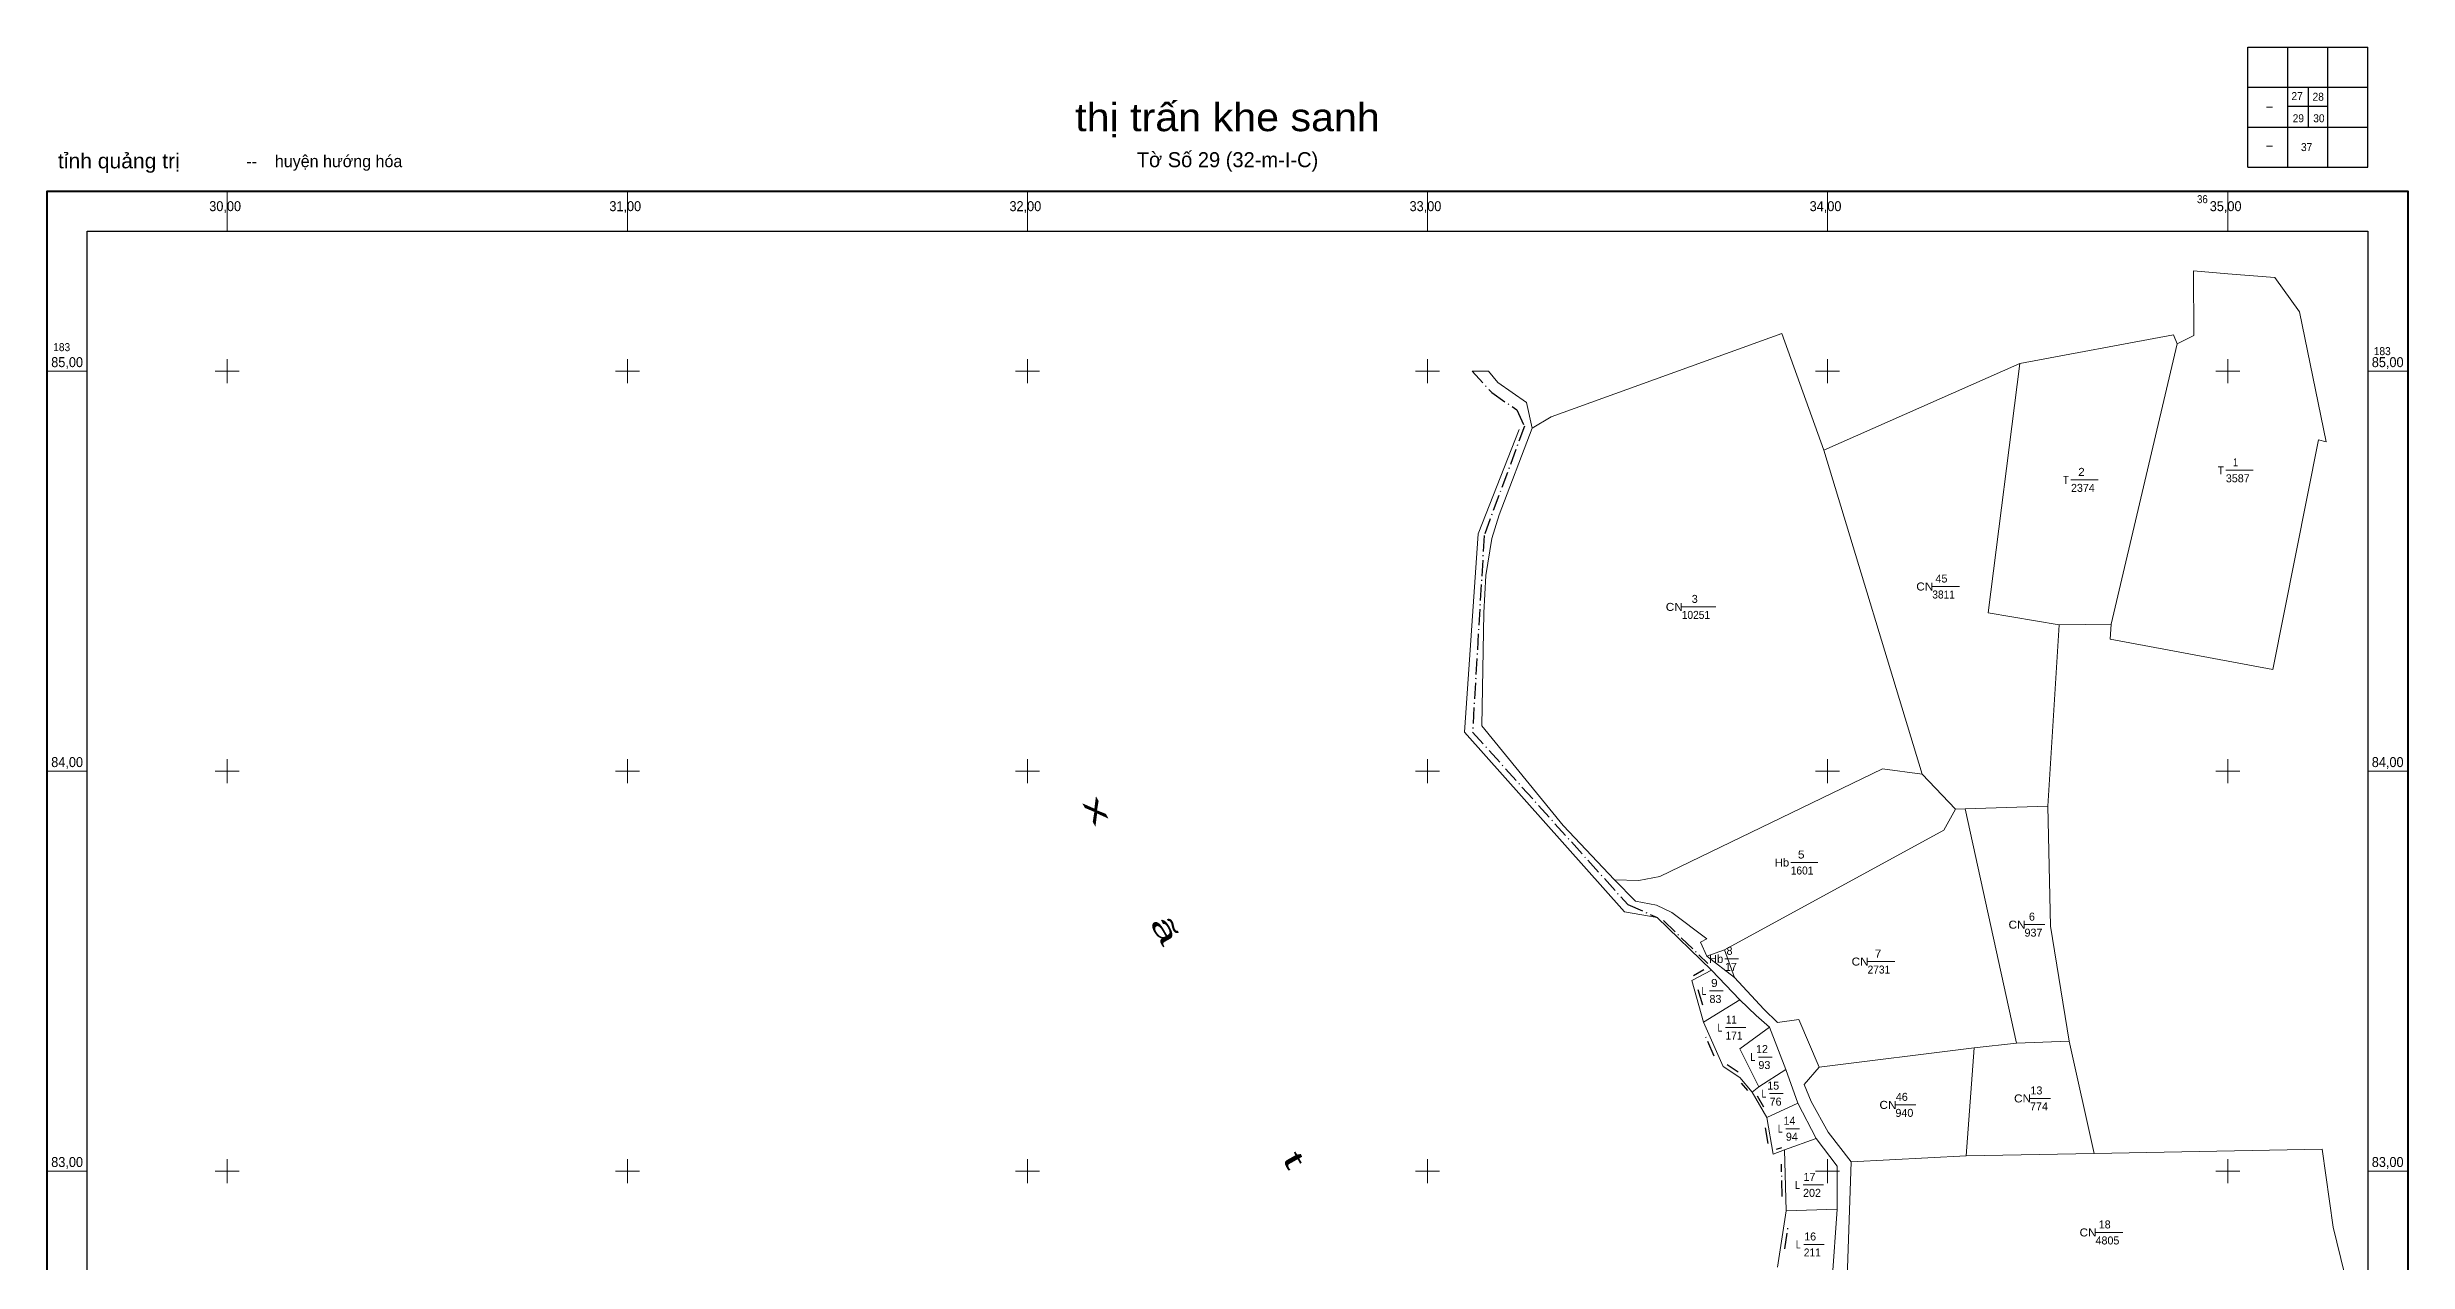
# Model space of a CAD drawing. Header units: metres. Extents: x 362955 to 363545, y 1837929 to 1838581.
# Drawn here: x 362955 to 363545, y 1838277 to 1838581 of the extents above; entities that cross this region are included whole.
import ezdxf
from ezdxf.enums import TextEntityAlignment as Align

# ---------------------------------------------------------------- set-up
doc = ezdxf.new("R2010")
doc.units = ezdxf.units.M
doc.header["$LTSCALE"] = 0.8
doc.linetypes.add('DOT_DASHED', pattern=[7.7, 5, -1.2, 0.3, -1.2])
for name, color, linetype, lineweight in [('13', 7, 'Continuous', 13), ('34', 7, 'Continuous', 13), ('62', 7, 'Continuous', 13)]:
    doc.layers.add(name, color=color, linetype=linetype, lineweight=lineweight)

msp = doc.modelspace()

# ---------------------------------------------------------------- linework, layer by layer
at = {"layer": '13'}
for p, q in [((363460.82, 1838472.81), (363467.62, 1838472.81)), ((363499.53, 1838475.21), (363506.33, 1838475.21)), ((363426.16, 1838446.15), (363432.96, 1838446.15)), ((363363.54, 1838441.05), (363372.04, 1838441.05)), ((363390.78, 1838377.14), (363397.58, 1838377.14)), ((363449.21, 1838361.6), (363454.31, 1838361.6)), ((363374.33, 1838353.05), (363377.73, 1838353.05)), ((363409.99, 1838352.37), (363416.79, 1838352.37)), ((363370.47, 1838345.02), (363373.87, 1838345.02)), ((363374.49, 1838335.87), (363379.59, 1838335.87)), ((363382.7, 1838328.5), (363386.1, 1838328.5)), ((363385.5, 1838319.35), (363388.9, 1838319.35)), ((363416.95, 1838316.54), (363422.05, 1838316.54)), ((363450.59, 1838318.15), (363455.69, 1838318.15)), ((363389.57, 1838310.58), (363392.97, 1838310.58)), ((363393.86, 1838296.54), (363398.96, 1838296.54)), ((363394.04, 1838281.63), (363399.14, 1838281.63)), ((363466.96, 1838284.64), (363473.76, 1838284.64))]:
    msp.add_line(p, q, dxfattribs=at)
at = {"layer": '34'}
for p, q in [((363487.34, 1838506.79), (363470.83, 1838436.77)), ((363448.01, 1838501.87), (363399.06, 1838480.28)), ((363399.06, 1838480.28), (363423.62, 1838399.24)), ((363455.01, 1838391.25), (363457.83, 1838436.54)), ((363457.83, 1838436.54), (363470.83, 1838436.77)), ((363431.99, 1838390.45), (363423.62, 1838399.24)), ((363434.38, 1838390.53), (363431.99, 1838390.45)), ((363455.01, 1838391.25), (363434.38, 1838390.53)), ((363447.21, 1838331.97), (363434.38, 1838390.53)), ((363357.41, 1838363.38), (363370.94, 1838350.18)), ((363369.81, 1838353.7), (363374.19, 1838355.27)), ((363369.81, 1838353.7), (363376.73, 1838348.37)), ((363374.19, 1838355.27), (363376.73, 1838348.37)), ((363378.09, 1838342.79), (363370.94, 1838350.18)), ((363368.93, 1838337.25), (363378.09, 1838342.79)), ((363389.57, 1838325.35), (363385.49, 1838335.98)), ((363436.6, 1838330.83), (363397.92, 1838325.96)), ((363447.21, 1838331.97), (363460.35, 1838332.47)), ((363466.58, 1838304.42), (363460.35, 1838332.47)), ((363389.57, 1838325.35), (363382.79, 1838321.03)), ((363389.57, 1838325.35), (363392.53, 1838316.93)), ((363384.84, 1838313.36), (363381.12, 1838319.73)), ((363389.23, 1838305.26), (363397.12, 1838308.1)), ((363389.65, 1838290.01), (363389.23, 1838305.26)), ((363466.58, 1838304.42), (363434.59, 1838303.83)), ((363434.59, 1838303.83), (363405.89, 1838302.26)), ((363387.49, 1838275.97), (363389.65, 1838290.01))]:
    msp.add_line(p, q, dxfattribs=at)
at = {"layer": '34', "linetype": 'DOT_DASHED', "lineweight": 25}
for p, q in [((363359.01, 1838362.63), (363370.04, 1838351.88)), ((363369.02, 1838350.3), (363366.46, 1838348.8)), ((363367.58, 1838345.39), (363368.96, 1838340.89)), ((363371.65, 1838328.75), (363369.35, 1838333.89)), ((363377.64, 1838324.71), (363374.91, 1838326.52)), ((363380.01, 1838320.14), (363378.46, 1838321.98)), ((363384.06, 1838315.95), (363382.46, 1838318.7)), ((363385.14, 1838306.84), (363384.44, 1838310.86)), ((363388.47, 1838305.83), (363387.13, 1838305.35)), ((363388.67, 1838293.64), (363388.44, 1838301.73)), ((363389.26, 1838280.54), (363390.17, 1838286.45))]:
    msp.add_line(p, q, dxfattribs=at)
at = {"layer": '34'}
for points in [[(363500, 1838524.36), (363491.47, 1838525.05), (363491.55, 1838508.88), (363487.34, 1838506.79), (363486.47, 1838509.08), (363448.01, 1838501.87)], [(363524.62, 1838482.31), (363517.91, 1838514.82), (363511.73, 1838523.4), (363500, 1838524.36)], [(363399.06, 1838480.28), (363388.51, 1838509.43), (363330.86, 1838488.56), (363326.16, 1838485.78)], [(363311.16, 1838500), (363315.2, 1838500), (363317.55, 1838497.13), (363324.75, 1838492.15), (363326.16, 1838485.78)], [(363457.83, 1838436.54), (363440.08, 1838439.53), (363448.01, 1838501.87)], [(363322.91, 1838485.37), (363312.68, 1838459.36), (363309.26, 1838409.77), (363349.22, 1838364.82), (363357.41, 1838363.38)], [(363326.16, 1838485.78), (363317.91, 1838464.11), (363316.09, 1838458.18), (363314.57, 1838448.94), (363314.06, 1838439.59), (363313.54, 1838411.35), (363333.91, 1838386.4), (363346.71, 1838372.82)], [(363511.24, 1838425.37), (363522.69, 1838482.84), (363524.62, 1838482.31)], [(363470.83, 1838436.77), (363470.62, 1838432.98), (363511.24, 1838425.37)], [(363423.62, 1838399.24), (363413.71, 1838400.59), (363358.06, 1838373.61), (363352.79, 1838372.67), (363346.71, 1838372.82)], [(363374.19, 1838355.27), (363429.02, 1838385.24), (363431.99, 1838390.45)], [(363455.01, 1838391.25), (363455.72, 1838361.22), (363460.35, 1838332.47)], [(363346.71, 1838372.82), (363351.98, 1838367.49), (363357.26, 1838366.47), (363361.09, 1838364.66), (363369.83, 1838358.05), (363368.21, 1838357.22), (363369.81, 1838353.7)], [(363368.93, 1838337.25), (363366.05, 1838347.63), (363370.94, 1838350.18)], [(363376.73, 1838348.37), (363384.04, 1838340.5), (363387.48, 1838337.17), (363392.81, 1838337.85), (363397.92, 1838325.96)], [(363378.09, 1838342.79), (363382.14, 1838338.86), (363385.49, 1838335.98)], [(363378.03, 1838323.41), (363373.9, 1838326.15), (363368.93, 1838337.25)], [(363385.49, 1838335.98), (363378.03, 1838330.56), (363382.79, 1838321.03), (363381.12, 1838319.73), (363378.03, 1838323.41)], [(363447.21, 1838331.97), (363436.6, 1838330.83), (363434.59, 1838303.83)], [(363397.92, 1838325.96), (363394.12, 1838321.63), (363395.91, 1838317.39), (363400.12, 1838309.7), (363405.89, 1838302.26)], [(363384.84, 1838313.36), (363392.53, 1838316.93), (363397.12, 1838308.1)], [(363389.23, 1838305.26), (363386.41, 1838304.25), (363384.84, 1838313.36)], [(363397.12, 1838308.1), (363402.4, 1838301.24), (363402.35, 1838290.48)], [(363498, 1838259.05), (363531.13, 1838266.55), (363526.32, 1838285.99), (363523.59, 1838305.48), (363466.58, 1838304.42)], [(363405.89, 1838302.26), (363404.81, 1838270.84), (363404.76, 1838266.81)], [(363389.65, 1838290.01), (363402.35, 1838290.48), (363401.11, 1838272.79)]]:
    msp.add_lwpolyline(points, dxfattribs=at)
at = {"layer": '34', "linetype": 'DOT_DASHED', "lineweight": 25}
for points in [[(363311.16, 1838500), (363316.05, 1838494.63), (363322.31, 1838490.3)], [(363322.31, 1838490.3), (363324.23, 1838486.22), (363314.14, 1838458.92), (363311.24, 1838409.75), (363350.03, 1838366.63), (363357.41, 1838363.38)]]:
    msp.add_lwpolyline(points, dxfattribs=at)
at = {"layer": '62', "lineweight": 25}
for p, q in [((363505, 1838581), (363535, 1838581)), ((363505, 1838551), (363505, 1838581)), ((363515, 1838551), (363515, 1838581)), ((363525, 1838551), (363525, 1838581)), ((363505, 1838571), (363535, 1838571)), ((363520.12, 1838571), (363520.12, 1838561)), ((363515, 1838566.29), (363525, 1838566.29)), ((363505, 1838561), (363535, 1838561))]:
    msp.add_line(p, q, dxfattribs=at)
at = {"layer": '62'}
for p, q in [((363509.69, 1838565.97), (363511.19, 1838565.97)), ((363509.69, 1838556.26), (363511.19, 1838556.26)), ((363000, 1838535), (363000, 1838545)), ((363100, 1838535), (363100, 1838545)), ((363200, 1838535), (363200, 1838545)), ((363300, 1838535), (363300, 1838545)), ((363400, 1838535), (363400, 1838545)), ((363500, 1838535), (363500, 1838545)), ((362955, 1838500), (362965, 1838500)), ((362997, 1838500), (363003, 1838500)), ((363000, 1838497), (363000, 1838503)), ((363097, 1838500), (363103, 1838500)), ((363100, 1838497), (363100, 1838503)), ((363197, 1838500), (363203, 1838500)), ((363200, 1838497), (363200, 1838503)), ((363297, 1838500), (363303, 1838500)), ((363300, 1838497), (363300, 1838503)), ((363397, 1838500), (363403, 1838500)), ((363400, 1838497), (363400, 1838503)), ((363497, 1838500), (363503, 1838500)), ((363500, 1838497), (363500, 1838503)), ((363535, 1838500), (363545, 1838500)), ((362955, 1838400), (362965, 1838400)), ((362997, 1838400), (363003, 1838400)), ((363000, 1838397), (363000, 1838403)), ((363097, 1838400), (363103, 1838400)), ((363100, 1838397), (363100, 1838403)), ((363197, 1838400), (363203, 1838400)), ((363200, 1838397), (363200, 1838403)), ((363297, 1838400), (363303, 1838400)), ((363300, 1838397), (363300, 1838403)), ((363397, 1838400), (363403, 1838400)), ((363400, 1838397), (363400, 1838403)), ((363497, 1838400), (363503, 1838400)), ((363500, 1838397), (363500, 1838403)), ((363535, 1838400), (363545, 1838400)), ((362955, 1838300), (362965, 1838300)), ((362997, 1838300), (363003, 1838300)), ((363000, 1838297), (363000, 1838303)), ((363097, 1838300), (363103, 1838300)), ((363100, 1838297), (363100, 1838303)), ((363197, 1838300), (363203, 1838300)), ((363200, 1838297), (363200, 1838303)), ((363297, 1838300), (363303, 1838300)), ((363300, 1838297), (363300, 1838303)), ((363397, 1838300), (363403, 1838300)), ((363400, 1838297), (363400, 1838303)), ((363497, 1838300), (363503, 1838300)), ((363500, 1838297), (363500, 1838303)), ((363535, 1838300), (363545, 1838300))]:
    msp.add_line(p, q, dxfattribs=at)
at = {"layer": '62', "lineweight": 25}
for points in [[(363505, 1838551), (363535, 1838551), (363535, 1838581)], [(363535, 1838151.25), (363535, 1837965), (362965, 1837965), (362965, 1838535), (363535, 1838535), (363535, 1838175.35)]]:
    msp.add_lwpolyline(points, dxfattribs=at)
at = {"layer": '62', "lineweight": 40}
msp.add_lwpolyline([(362955, 1837955), (362955, 1838545), (363545, 1838545), (363545, 1837955)], close=True, dxfattribs=at)

# ---------------------------------------------------------------- texts
at = {"layer": '13'}
for s, width, p in [('2', 1.1, (363462.62, 1838473.81)), ('T', 0.9, (363497.53, 1838474.21)), ('1', 0.85, (363501.33, 1838476.21)), ('T', 0.9, (363458.82, 1838471.81)), ('CN', 1.1, (363422.16, 1838445.15)), ('CN', 1.1, (363359.54, 1838440.05)), ('10251', 0.95, (363363.54, 1838438.05)), ('3811', 0.95, (363426.16, 1838443.15)), ('Hb', 1.05, (363386.78, 1838376.14)), ('1601', 0.95, (363390.78, 1838374.14)), ('5', 1.1, (363392.58, 1838378.14)), ('CN', 1.1, (363445.21, 1838360.6)), ('Hb', 1.05, (363370.33, 1838352.05)), ('CN', 1.1, (363405.99, 1838351.37)), ('7', 1.1, (363411.79, 1838353.37)), ('L', 0.8, (363368.47, 1838344.02)), ('9', 1.1, (363370.87, 1838346.02)), ('2731', 0.95, (363409.99, 1838349.37)), ('L', 0.8, (363372.49, 1838334.87)), ('171', 0.95, (363374.49, 1838332.87)), ('11', 0.9, (363374.59, 1838336.87)), ('L', 0.8, (363380.7, 1838327.5)), ('L', 0.8, (363383.5, 1838318.35)), ('CN', 1.1, (363412.95, 1838315.54)), ('CN', 1.1, (363446.59, 1838317.15)), ('L', 0.8, (363387.57, 1838309.58)), ('L', 0.8, (363391.86, 1838295.54)), ('L', 0.8, (363392.04, 1838280.63)), ('CN', 1.1, (363462.96, 1838283.64)), ('211', 0.95, (363394.04, 1838278.63))]:
    msp.add_text(s, height=2, dxfattribs=dict(at, width=width)).set_placement(p)
for s, p in [('2374', (363460.82, 1838469.81)), ('3587', (363499.53, 1838472.21)), ('45', (363426.96, 1838447.15)), ('3', (363366.04, 1838442.05)), ('6', (363450.31, 1838362.6)), ('937', (363449.21, 1838358.6)), ('17', (363374.33, 1838350.05)), ('8', (363374.73, 1838354.05)), ('83', (363370.47, 1838342.02)), ('12', (363382.1, 1838329.5)), ('93', (363382.7, 1838325.5)), ('15', (363384.9, 1838320.35)), ('76', (363385.5, 1838316.35)), ('46', (363417.05, 1838317.54)), ('774', (363450.59, 1838315.15)), ('13', (363450.69, 1838319.15)), ('14', (363388.97, 1838311.58)), ('940', (363416.95, 1838313.54)), ('94', (363389.57, 1838307.58)), ('17', (363393.96, 1838297.54)), ('202', (363393.86, 1838293.54)), ('18', (363467.76, 1838285.64)), ('16', (363394.14, 1838282.63)), ('4805', (363466.96, 1838281.64))]:
    msp.add_text(s, height=2, dxfattribs=at).set_placement(p)
at = {"layer": '34'}
for s, width, p in [('x', 2.1, (363215.35, 1838389.02)), ('ã', 1.9, (363232.18, 1838359.03)), ('t', 1.95, (363264.43, 1838301.57))]:
    msp.add_text(s, height=5, rotation=299.303, dxfattribs=dict(at, width=width)).set_placement(p, align=Align.CENTER)
at = {"layer": '62'}
for s, height, width, p in [('thị trấn khe sanh', 7, 1.1, (363250, 1838560)), ('27', 2, 0.95, (363517.34, 1838567.77)), ('29', 2, 0.95, (363517.64, 1838562.23)), ('28', 2, 0.95, (363522.61, 1838567.61)), ('30', 2, 0.95, (363522.78, 1838562.23)), ('37', 2, 0.95, (363519.72, 1838555.02))]:
    msp.add_text(s, height=height, dxfattribs=dict(at, width=width)).set_placement(p, align=Align.CENTER)
for s, height, width, p in [('tỉnh quảng trị ', 3.75, 1.05, (362957.69, 1838550.71)), ('30,00', 2.5, 0.95, (362995.5, 1838540)), ('31,00', 2.5, 0.95, (363095.5, 1838540)), ('32,00', 2.5, 0.95, (363195.5, 1838540)), ('33,00', 2.5, 0.95, (363295.5, 1838540)), ('34,00', 2.5, 0.95, (363395.5, 1838540)), ('35,00', 2.5, 0.95, (363495.5, 1838540)), ('183', 2, 0.95, (362956.5, 1838505)), ('183', 2, 0.95, (363536.5, 1838504)), ('85,00', 2.5, 0.95, (362956, 1838501)), ('85,00', 2.5, 0.95, (363536, 1838501)), ('84,00', 2.5, 0.95, (362956, 1838401)), ('84,00', 2.5, 0.95, (363536, 1838401)), ('83,00', 2.5, 0.95, (362956, 1838301)), ('83,00', 2.5, 0.95, (363536, 1838301))]:
    msp.add_text(s, height=height, dxfattribs=dict(at, width=width)).set_placement(p)
msp.add_text('   --    huyện hướng hóa', height=3, dxfattribs=at).set_placement((363001.42, 1838551))
msp.add_text('Tờ Số 29 (32-m-I-C)', height=3.75, dxfattribs=at).set_placement((363250, 1838551), align=Align.CENTER)
at = {"layer": '62', "width": 0.9}
msp.add_text('36', height=2, dxfattribs=at).set_placement((363495, 1838542), align=Align.RIGHT)

doc.saveas('drawing.dxf')
